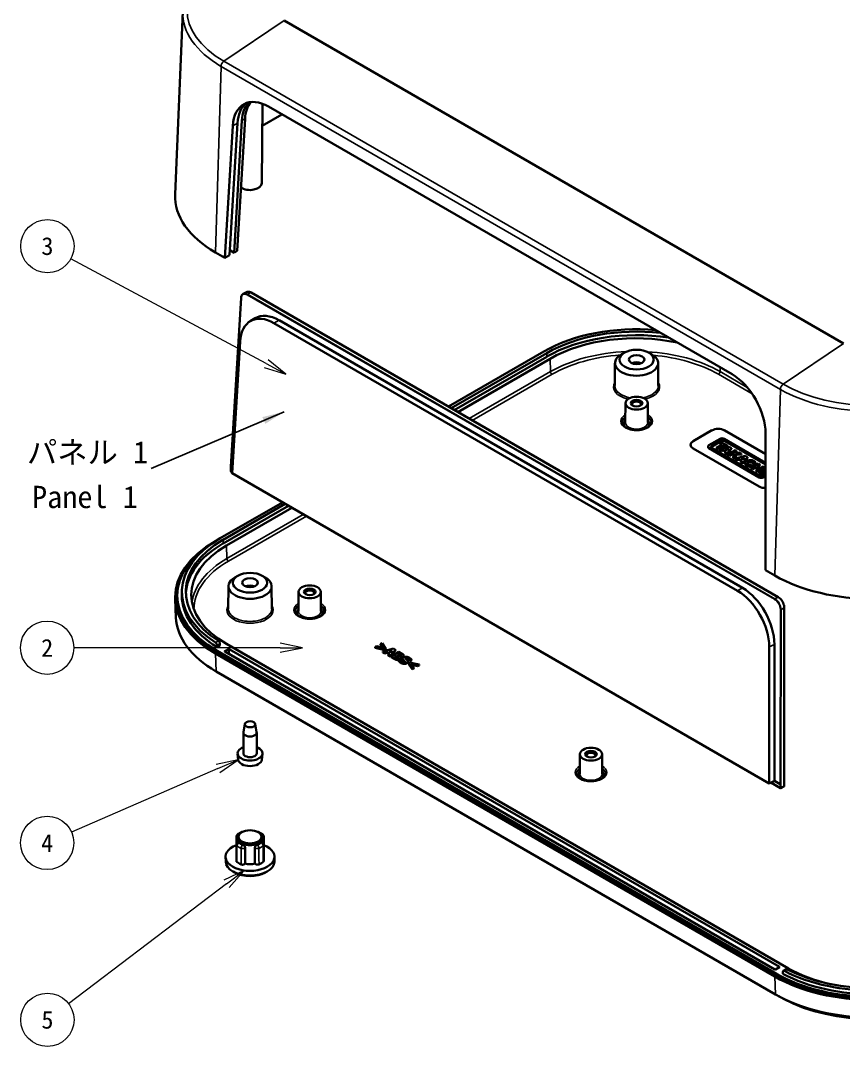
# Model space of a CAD drawing. Header units: millimetres. Extents: x 29 to 4761, y 16 to 859.
# Drawn here: x 440.7 to 625.9, y 145.5 to 376.3 of the extents above; entities that cross this region are included whole.
import ezdxf

# ---------------------------------------------------------------- set-up
doc = ezdxf.new("R2010")
doc.units = ezdxf.units.MM
doc.header["$LTSCALE"] = 2
for name, color, linetype, lineweight in [('Symbol (ISO)', 7, 'Continuous', 18), ('Symbol (TK)', 100, 'Continuous', 18), ('Visible (ISO)', 7, 'Continuous', 35), ('Visible Narrow (ISO)', 7, 'Continuous', 25)]:
    doc.layers.add(name, color=color, linetype=linetype, lineweight=lineweight)
doc.styles.add('QCADDimTextStyle', font='txt')
doc.styles.add('textstyle4', font='msgothic.ttc')
doc.dimstyles.new('QCADDimStyle', dxfattribs={"dimtxt": 1.8, "dimasz": 1.8, "dimexe": 0.18, "dimexo": 0.0625, "dimgap": 0.09, "dimtad": 0, "dimtih": 1, "dimtoh": 1, "dimdec": 4, "dimzin": 0, "dimdsep": 46, "dimtxsty": 'QCADDimTextStyle', "dimcen": 0.09, "dimadec": 0, "dimazin": 0, "dimtfac": 1, "dimtdec": 4, "dimtofl": 0, "dimtmove": 2, "dimatfit": 3, "dimfxl": 0, "dimtolj": 1, "dimtzin": 0, "dimarcsym": 0})

# ---------------------------------------------------------------- blocks, each defined once
blk = doc.blocks.new('バルーン2')
at = {"layer": 'Symbol (TK)', "color": 100, "true_color": 0x00ff40}
for p, q in [((248.02, 149.56), (226.03, 161.36)), ((247.78, 149.12), (250.22, 148.38)), ((248.02, 149.56), (250.22, 148.38)), ((250.22, 148.38), (248.25, 150))]:
    blk.add_line(p, q, dxfattribs=at)
at = {"layer": 'Symbol (TK)'}
blk.add_circle((223.4, 162.78), 3, dxfattribs=at)
at = {"layer": 'Symbol (TK)', "color": 7, "insert": (223.4, 162.77), "char_height": 2, "attachment_point": 5, "style": 'textstyle4'}
blk.add_mtext('3', dxfattribs=at)
blk = doc.blocks.new('バルーン3')
at = {"layer": 'Symbol (TK)', "color": 100, "true_color": 0x00ff40}
for p, q in [((252.09, 117.61), (249.59, 118.11)), ((249.59, 117.61), (226.37, 117.61)), ((249.59, 117.61), (252.09, 117.61)), ((249.59, 117.11), (252.09, 117.61))]:
    blk.add_line(p, q, dxfattribs=at)
at = {"layer": 'Symbol (TK)'}
blk.add_circle((223.37, 117.61), 3, dxfattribs=at)
at = {"layer": 'Symbol (TK)', "color": 7, "insert": (223.37, 117.59), "char_height": 2, "attachment_point": 5, "style": 'textstyle4'}
blk.add_mtext('2', dxfattribs=at)
blk = doc.blocks.new('バルーン4')
at = {"layer": 'Symbol (TK)', "color": 100, "true_color": 0x00ff40}
for p, q in [((242.58, 104.01), (226.11, 96.84)), ((244.87, 105.01), (242.38, 104.47)), ((242.58, 104.01), (244.87, 105.01)), ((242.78, 103.55), (244.87, 105.01))]:
    blk.add_line(p, q, dxfattribs=at)
at = {"layer": 'Symbol (TK)'}
blk.add_circle((223.37, 95.65), 3, dxfattribs=at)
at = {"layer": 'Symbol (TK)', "color": 7, "insert": (223.37, 95.63), "char_height": 2, "attachment_point": 5, "style": 'textstyle4'}
blk.add_mtext('4', dxfattribs=at)
blk = doc.blocks.new('バルーン5')
at = {"layer": 'Symbol (TK)', "color": 100, "true_color": 0x00ff40}
for p, q in [((245.53, 92.55), (243.24, 91.44)), ((243.54, 91.04), (245.53, 92.55)), ((243.84, 90.64), (245.53, 92.55)), ((243.54, 91.04), (225.78, 77.56))]:
    blk.add_line(p, q, dxfattribs=at)
at = {"layer": 'Symbol (TK)'}
blk.add_circle((223.4, 75.75), 3, dxfattribs=at)
at = {"layer": 'Symbol (TK)', "color": 7, "insert": (223.4, 75.74), "char_height": 2, "attachment_point": 5, "style": 'textstyle4'}
blk.add_mtext('5', dxfattribs=at)

msp = doc.modelspace()

# ---------------------------------------------------------------- linework, layer by layer
at = {"layer": 'Visible (ISO)'}
for p, q in [((477.3, 378.36), (475.54, 337.22)), ((625.93, 303.65), (500.06, 376.32)), ((495.04, 339.72), (495.16, 357.61)), ((496.55, 356.95), (600.87, 296.72)), ((487.8, 323.51), (489.57, 353.23)), ((490.56, 353.8), (488.79, 324.09)), ((491.27, 354.21), (489.49, 324.49)), ((499.56, 355.21), (495.13, 352.65)), ((486.74, 322.9), (488.51, 352.61)), ((486.74, 322.9), (484.61, 324.13)), ((487.8, 323.51), (486.74, 322.9)), ((488.79, 324.09), (487.86, 324.62)), ((489.49, 324.49), (488.79, 324.09)), ((490.86, 314.83), (491.57, 315.21)), ((492.61, 315.11), (611.26, 246.6)), ((488.08, 275.89), (490.36, 313.9)), ((492.44, 308.68), (493.54, 309.34)), ((497.78, 308.23), (602.08, 248.01)), ((603.21, 248.66), (498.91, 308.88)), ((488.37, 274.45), (490.15, 304.12)), ((558.51, 301.88), (537.02, 289.47)), ((559.14, 301.51), (537.65, 289.1)), ((559.14, 300.69), (538.36, 288.69)), ((539.14, 288.24), (559.92, 300.24)), ((576.66, 301.62), (575.95, 301.22)), ((582.07, 301.62), (582.78, 301.22)), ((574.51, 299.23), (574.48, 294.17)), ((584.22, 299.23), (584.25, 294.17)), ((576.87, 290.25), (576.84, 285.85)), ((581.87, 290.25), (581.89, 285.85)), ((592.09, 281.67), (596.34, 284.12)), ((592.09, 281.66), (596.34, 284.11)), ((599.17, 284.12), (608.38, 278.8)), ((599.17, 284.11), (608.38, 278.79)), ((598.15, 282.22), (595.64, 280.77)), ((596.25, 280.6), (598.44, 281.87)), ((598.44, 281.7), (596.25, 280.44)), ((608.38, 276.83), (599.05, 282.22)), ((599.21, 281.87), (608.38, 276.57)), ((608.38, 276.41), (599.21, 281.7)), ((608.38, 283.41), (608.36, 252.68)), ((606.94, 271.46), (592.09, 280.04)), ((595.45, 280.35), (595.45, 280.51)), ((595.64, 280.25), (606.97, 273.7)), ((606.97, 273.54), (595.64, 280.08)), ((606.82, 274.06), (596.25, 280.16)), ((598.65, 280.96), (597.37, 280.22)), ((597.37, 280.22), (597.74, 280)), ((597.37, 280.06), (597.37, 280.22)), ((597.74, 279.84), (597.37, 280.06)), ((597.74, 280), (599.03, 280.74)), ((599.03, 280.58), (597.74, 279.84)), ((597.74, 279.84), (597.74, 280)), ((600.22, 280.42), (598.03, 279.84)), ((598.03, 279.84), (598.41, 279.62)), ((598.03, 279.68), (598.03, 279.84)), ((598.41, 279.45), (598.03, 279.68)), ((598.42, 281.46), (598.11, 281.28)), ((598.11, 281.28), (598.65, 280.96)), ((598.11, 281.11), (598.11, 281.28)), ((598.51, 280.88), (598.11, 281.11)), ((598.41, 279.62), (598.89, 279.74)), ((598.41, 279.45), (598.41, 279.62)), ((598.89, 279.58), (598.41, 279.45)), ((599.89, 280.61), (598.42, 281.46)), ((598.89, 279.74), (599.51, 279.38)), ((598.89, 279.58), (598.89, 279.74)), ((599.41, 279.27), (598.89, 279.58)), ((599.03, 280.74), (599.58, 280.43)), ((599.03, 280.58), (599.03, 280.74)), ((599.58, 280.27), (599.03, 280.58)), ((599.51, 279.38), (599.28, 279.12)), ((599.34, 279.86), (600.11, 280.07)), ((599.73, 279.64), (599.34, 279.86)), ((599.92, 279.85), (599.53, 279.75)), ((599.58, 280.43), (599.89, 280.61)), ((599.89, 280.45), (599.58, 280.27)), ((599.58, 280.27), (599.58, 280.43)), ((599.66, 278.89), (600.74, 280.12)), ((600.74, 279.96), (599.66, 278.73)), ((600.11, 280.07), (599.73, 279.64)), ((599.89, 280.45), (599.89, 280.61)), ((601.52, 279.67), (599.92, 278.75)), ((600.74, 280.12), (600.22, 280.42)), ((600.74, 279.96), (600.74, 280.12)), ((601.18, 279.09), (601.86, 279.48)), ((601.86, 279.31), (601.48, 279.09)), ((601.86, 279.48), (601.52, 279.67)), ((601.86, 279.31), (601.86, 279.48)), ((599.28, 279.12), (599.66, 278.89)), ((599.28, 278.95), (599.28, 279.12)), ((599.66, 278.73), (599.28, 278.95)), ((599.66, 278.73), (599.66, 278.89)), ((599.92, 278.75), (600.26, 278.55)), ((599.92, 278.58), (599.92, 278.75)), ((600.26, 278.39), (599.92, 278.58)), ((600.26, 278.55), (600.69, 278.8)), ((600.69, 278.64), (600.26, 278.39)), ((600.26, 278.39), (600.26, 278.55)), ((600.69, 278.8), (601.39, 278.81)), ((600.69, 278.64), (600.69, 278.8)), ((601.32, 278.65), (600.69, 278.64)), ((601.39, 278.81), (601.07, 278.08)), ((601.07, 278.08), (601.47, 277.85)), ((601.07, 277.92), (601.07, 278.08)), ((601.47, 277.69), (601.07, 277.92)), ((602.48, 279.12), (601.18, 279.09)), ((601.47, 277.85), (601.89, 278.82)), ((601.89, 278.66), (601.47, 277.69)), ((601.47, 277.69), (601.47, 277.85)), ((603.8, 278.35), (601.61, 277.77)), ((601.61, 277.61), (601.61, 277.77)), ((601.61, 277.77), (602, 277.55)), ((602, 277.38), (601.61, 277.61)), ((601.89, 278.82), (602.95, 278.85)), ((601.89, 278.66), (601.89, 278.82)), ((602.95, 278.68), (601.89, 278.66)), ((602, 277.55), (602.47, 277.67)), ((602, 277.38), (602, 277.55)), ((602.47, 277.51), (602, 277.38)), ((602.47, 277.67), (603.09, 277.31)), ((602.47, 277.51), (602.47, 277.67)), ((603, 277.21), (602.47, 277.51)), ((602.95, 278.85), (602.48, 279.12)), ((603.09, 277.31), (602.86, 277.05)), ((602.86, 277.05), (603.25, 276.82)), ((602.86, 276.89), (602.86, 277.05)), ((602.92, 277.79), (603.69, 278)), ((603.32, 277.57), (602.92, 277.79)), ((602.95, 278.68), (602.95, 278.85)), ((603.5, 277.78), (603.12, 277.68)), ((603.25, 276.82), (604.32, 278.05)), ((604.32, 277.89), (603.25, 276.66)), ((603.69, 278), (603.32, 277.57)), ((604.32, 278.05), (603.8, 278.35)), ((604.32, 277.89), (604.32, 278.05)), ((488.06, 275.1), (488.08, 275.89)), ((488.11, 275.85), (488.11, 275.85)), ((488.11, 275.85), (488.44, 275.66)), ((603.25, 276.66), (602.86, 276.89)), ((603.25, 276.66), (603.25, 276.82)), ((603.82, 276.58), (603.82, 276.75)), ((606.79, 276.63), (605.19, 275.7)), ((605.19, 275.7), (605.52, 275.51)), ((605.19, 275.54), (605.19, 275.7)), ((605.52, 275.35), (605.19, 275.54)), ((605.41, 276.13), (605.22, 276.4)), ((605.41, 275.96), (605.41, 276.13)), ((605.52, 275.51), (606.17, 275.88)), ((606.17, 275.72), (605.52, 275.35)), ((605.52, 275.35), (605.52, 275.51)), ((605.64, 276.54), (605.64, 276.7)), ((605.64, 276.7), (606.13, 276.67)), ((606.13, 276.51), (605.64, 276.54)), ((606.13, 276.51), (606.13, 276.67)), ((606.14, 276.58), (606.14, 276.75)), ((606.17, 275.88), (606.91, 275.45)), ((606.17, 275.72), (606.17, 275.88)), ((606.77, 275.37), (606.17, 275.72)), ((606.91, 275.45), (606.27, 275.08)), ((606.27, 275.08), (606.6, 274.89)), ((606.27, 274.92), (606.27, 275.08)), ((606.6, 274.73), (606.27, 274.92)), ((606.48, 276.06), (607.12, 276.44)), ((607.23, 275.63), (606.48, 276.06)), ((606.6, 274.89), (608.2, 275.81)), ((608.2, 275.65), (606.6, 274.73)), ((606.6, 274.73), (606.6, 274.89)), ((607.12, 276.27), (606.62, 275.98)), ((607.12, 276.44), (606.79, 276.63)), ((608.37, 275.5), (606.96, 274.68)), ((607.12, 276.27), (607.12, 276.44)), ((607.87, 276.01), (607.23, 275.63)), ((607.29, 274.49), (608.37, 275.11)), ((608.37, 274.95), (607.29, 274.33)), ((608.2, 275.81), (607.87, 276.01)), ((608.2, 275.65), (608.2, 275.81)), ((609.2, 204.69), (488.37, 274.45)), ((606.96, 274.68), (607.29, 274.49)), ((606.96, 274.52), (606.96, 274.68)), ((607.29, 274.33), (606.96, 274.52)), ((607.29, 274.33), (607.29, 274.49)), ((608.37, 274.51), (607.58, 274.06)), ((607.88, 273.7), (608.37, 273.99)), ((608.37, 273.83), (607.88, 273.54)), ((499.69, 267.92), (485.67, 259.83)), ((500.32, 267.55), (486.31, 259.46)), ((501.03, 267.14), (486.31, 258.64)), ((487.09, 258.19), (501.81, 266.69)), ((484.61, 259.22), (484.97, 259.42)), ((485.67, 259.83), (484.97, 259.42)), ((610.48, 251.46), (608.36, 252.68)), ((489.68, 251.41), (488.98, 251)), ((495.1, 251.41), (495.81, 251)), ((477.03, 247.78), (477.03, 246.97)), ((487.54, 249.02), (487.5, 243.96)), ((497.25, 249.02), (497.28, 243.96)), ((503.33, 247.79), (503.3, 243.4)), ((508.33, 247.79), (508.36, 243.4)), ((475.72, 242.04), (475.54, 246.12)), ((476.03, 246.56), (476.03, 246.97)), ((612.61, 244.22), (612.59, 204.06)), ((484.98, 235.75), (484.98, 235.34)), ((485.62, 235.71), (484.98, 235.34)), ((485.62, 235.71), (485.62, 236.12)), ((613.52, 163.07), (487.09, 236.07)), ((520.89, 235.53), (520.56, 235.34)), ((522.39, 235.17), (520.89, 235.53)), ((522.09, 236.22), (521.76, 236.04)), ((521.76, 236.04), (522.39, 235.17)), ((521.76, 235.87), (521.76, 236.04)), ((522.24, 235.2), (521.76, 235.87)), ((522.98, 234.98), (522.09, 236.22)), ((610.37, 205.26), (610.38, 235.96)), ((610.48, 161.24), (484.61, 233.9)), ((484.97, 234.52), (610.83, 161.85)), ((610.83, 161.44), (484.97, 234.11)), ((486.7, 234.41), (487.55, 234.9)), ((610.51, 162.85), (486.7, 234.33)), ((487.69, 234.9), (611.5, 163.42)), ((520.56, 235.18), (520.56, 235.34)), ((520.56, 235.34), (522.72, 234.83)), ((522.72, 234.67), (520.56, 235.18)), ((524.64, 235.01), (522.27, 234.33)), ((522.27, 234.33), (522.72, 234.08)), ((522.27, 234.17), (522.27, 234.33)), ((522.72, 233.91), (522.27, 234.17)), ((522.72, 234.83), (522.98, 234.98)), ((522.72, 234.67), (522.72, 234.83)), ((522.98, 234.82), (522.72, 234.67)), ((522.72, 234.08), (523.19, 234.22)), ((522.72, 233.91), (522.72, 234.08)), ((523.19, 234.06), (522.72, 233.91)), ((522.98, 234.82), (522.98, 234.98)), ((523.19, 234.22), (523.75, 233.9)), ((523.19, 234.06), (523.19, 234.22)), ((523.65, 233.79), (523.19, 234.06)), ((523.75, 233.9), (523.5, 233.63)), ((523.5, 233.63), (523.95, 233.36)), ((523.5, 233.46), (523.5, 233.63)), ((523.95, 233.2), (523.5, 233.46)), ((523.61, 234.35), (524.37, 234.58)), ((523.97, 234.14), (523.61, 234.35)), ((524.17, 234.36), (523.79, 234.24)), ((523.95, 233.36), (525.12, 234.73)), ((525.12, 234.57), (523.95, 233.2)), ((523.95, 233.2), (523.95, 233.36)), ((524.37, 234.58), (523.97, 234.14)), ((525.9, 234.28), (524.13, 233.26)), ((524.13, 233.26), (524.84, 232.85)), ((524.13, 233.1), (524.13, 233.26)), ((525.12, 234.73), (524.64, 235.01)), ((524.89, 233.19), (525.34, 233.45)), ((524.92, 233.18), (524.89, 233.19)), ((525.34, 233.29), (525.03, 233.11)), ((525.12, 234.57), (525.12, 234.73)), ((525.34, 233.29), (525.34, 233.45)), ((525.34, 233.45), (525.42, 233.4)), ((525.42, 233.24), (525.34, 233.29)), ((525.64, 233.63), (526.02, 233.84)), ((525.7, 233.59), (525.64, 233.63)), ((525.7, 233.08), (525.7, 233.22)), ((526.02, 233.68), (525.78, 233.54)), ((526.52, 233.92), (525.9, 234.28)), ((526.02, 233.68), (526.02, 233.84)), ((526.02, 233.84), (526.05, 233.82)), ((526.05, 233.66), (526.02, 233.68)), ((526.15, 233.22), (526.16, 233.22)), ((526.16, 233.21), (526.16, 233.22)), ((526.31, 233.57), (526.31, 233.65)), ((526.95, 233.35), (526.95, 233.51)), ((609.21, 235.38), (609.2, 204.69)), ((524.84, 232.69), (524.13, 233.1)), ((526.23, 232.66), (525.81, 232.42)), ((525.81, 232.25), (525.81, 232.42)), ((526.27, 232.64), (526.23, 232.66)), ((526.27, 232.83), (526.27, 233)), ((526.73, 232.63), (526.73, 232.79)), ((527.87, 231.96), (527.87, 232.12)), ((528.28, 231.92), (528.02, 231.77)), ((528.02, 231.6), (528.02, 231.77)), ((528.02, 231.77), (528.91, 230.52)), ((528.91, 230.36), (528.02, 231.6)), ((528.28, 232.34), (528.32, 232.32)), ((528.28, 232.18), (528.28, 232.34)), ((528.32, 232.16), (528.28, 232.18)), ((530.44, 231.4), (528.28, 231.92)), ((528.32, 232.32), (528.72, 232.55)), ((528.72, 232.39), (528.32, 232.16)), ((528.32, 232.16), (528.32, 232.32)), ((528.61, 231.58), (530.11, 231.21)), ((529.24, 230.71), (528.61, 231.58)), ((528.72, 232.39), (528.72, 232.55)), ((530.11, 231.05), (528.75, 231.38)), ((530.11, 231.21), (530.44, 231.4)), ((530.44, 231.24), (530.11, 231.05)), ((530.11, 231.05), (530.11, 231.21)), ((530.44, 231.24), (530.44, 231.4)), ((610.6, 157.22), (484.74, 229.89)), ((528.91, 230.52), (529.24, 230.71)), ((529.24, 230.55), (528.91, 230.36)), ((528.91, 230.36), (528.91, 230.52)), ((529.24, 230.55), (529.24, 230.71)), ((491.24, 218.05), (490.9, 216.19)), ((493.55, 218.05), (493.88, 216.19)), ((490.89, 211.45), (490.89, 216.1)), ((493.89, 211.45), (493.89, 216.1)), ((489.74, 210.02), (489.6, 211.35)), ((495.04, 210.02), (495.19, 211.35)), ((566.61, 211.25), (566.59, 206.86)), ((571.61, 211.25), (571.64, 206.86)), ((610.37, 205.26), (609.2, 204.69)), ((609.57, 204.87), (611.76, 203.61)), ((610.37, 205.26), (611.71, 204.49)), ((611.71, 204.49), (611.71, 204.49)), ((611.86, 203.61), (612.54, 203.97)), ((489.33, 192.74), (489.31, 189.15)), ((489.52, 192.43), (489.51, 191.24)), ((490.58, 193.73), (490.37, 193.6)), ((494.2, 193.73), (494.41, 193.6)), ((495.26, 192.43), (495.27, 191.24)), ((495.46, 192.74), (495.48, 189.15)), ((489.33, 190.81), (489.31, 187.21)), ((489.84, 191.4), (489.79, 191.39)), ((491.29, 190.24), (491.28, 186.63)), ((493.5, 186.63), (493.49, 190.24)), ((494.95, 191.4), (495, 191.39)), ((495.46, 190.81), (495.48, 187.21)), ((486.92, 187.08), (486.89, 188.14)), ((497.87, 187.08), (497.89, 188.14)), ((488.94, 184.65), (488.59, 184.84)), ((491.28, 186.63), (491.27, 186.61)), ((493.52, 186.61), (493.5, 186.63)), ((495.84, 184.65), (496.2, 184.84)), ((611.5, 163.34), (610.66, 162.85)), ((612.26, 161.86), (612.26, 162.26)), ((613, 162.86), (612.37, 162.49)), ((612.46, 156.21), (611.41, 156.78))]:
    msp.add_line(p, q, dxfattribs=at)
for centre, radius, start, end in [((611.81, 203.69), 0.1, 240, 298.237), ((612.49, 204.06), 0.1, 298.237, 359.9764), ((489.93, 192.74), 0.6, 130.4264, 179.6529), ((490.72, 193.2), 0.6, 90.7895, 111.3704), ((494.06, 193.2), 0.6, 68.6296, 89.2105), ((494.86, 192.74), 0.6, 0.3471, 49.5736), ((489.93, 190.81), 0.6, 103.4495, 179.6539), ((494.86, 190.81), 0.6, 0.3461, 76.5505)]:
    msp.add_arc(centre, radius, start, end, dxfattribs=at)
for centre, major_axis, ratio, start_param, end_param in [((496.27, 347.82), (-5.2, 9.7), 0.597134, 5.516502, 7.053269), ((498.33, 349), (-5.2, 9.7), 0.597134, 0.199944, 0.770084), ((499.03, 349.41), (5.2, -9.7), 0.597134, 3.404984, 3.911677), ((497.33, 348.43), (5.2, -9.7), 0.597134, 3.25367, 3.911677), ((492.39, 339.72), (2.65, 0), 0.57735, 3.829075, 6.279483), ((506.53, 336.78), (-31, 0), 0.57735, 6.25849, 7.068583), ((497.52, 299.56), (-4.94, 9.2), 0.597148, 5.51586, 7.052262), ((498.65, 300.17), (-4.97, 9.25), 0.597148, 5.51586, 6.309185), ((579.37, 289.83), (-29.5, 0), 0.57735, 4.568156, 5.497787), ((579.37, 289.83), (-28.6, 0), 0.57735, 4.524716, 5.497787), ((579.37, 289.02), (-28.6, 0), 0.57735, 4.459407, 5.497787), ((579.08, 289.18), (27.1, 0), 0.57735, 1.214662, 2.356194), ((579.37, 299.22), (-4.86, 0), 0.57735, 5.492524, 10.21544), ((579.37, 298.41), (1.75, 0), 0.57735, 0.940957, 2.200636), ((600.6, 287.58), (-5.2, 9.7), 0.597134, 3.979735, 5.516502), ((579.37, 290), (-1, 0), 0.57735, 2.49679, 6.927988), ((579.37, 285.55), (-2.88, 0), 0.57735, 5.78142, 6.655062), ((579.37, 285.55), (2.88, 0), 0.57735, 5.911308, 6.784951), ((597.75, 283.3), (2, 0), 0.57735, 0.785398, 2.356194), ((597.75, 283.29), (2, 0), 0.57735, 0.785398, 2.356194), ((593.51, 280.85), (-2, 0), 0.57735, 5.497787, 7.068583), ((593.51, 280.84), (-2, 0), 0.57735, 5.497787, 6.27965), ((598.6, 281.96), (-0.638, 0), 0.57735, 3.926991, 5.497787), ((598.83, 281.64), (0.542, 0), 0.57735, 0.785398, 2.356194), ((598.83, 281.48), (-0.542, 0), 0.57735, 3.926991, 5.497787), ((596.09, 280.51), (-0.638, 0), 0.57735, 5.497787, 7.068583), ((596.09, 280.35), (-0.638, 0), 0.57735, 0, 0.785398), ((596.63, 280.38), (-0.542, 0), 0.57735, 5.497787, 7.068583), ((596.63, 280.21), (-0.542, 0), 0.57735, 5.497787, 6.019035), ((604.98, 276.75), (1.16, 0), 0.57735, 6.170621, 11.372252), ((604.98, 276.75), (0.679, 0.082), 0.56598, 5.963467, 11.282531), ((604.98, 276.58), (-0.679, -0.082), 0.56598, 3.284874, 6.003553), ((488.18, 275.89), (0.0999, -0.0045), 0.586706, 3.132885, 3.952286), ((604.98, 276.58), (-1.16, 0), 0.57735, 0, 1.947474), ((604.98, 276.58), (1.16, 0), 0.57735, 6.170621, 6.283185), ((607.2, 274.28), (-0.542, 0), 0.57735, 0.785398, 2.356194), ((607.42, 273.97), (0.638, 0), 0.57735, 3.926991, 5.497787), ((607.42, 273.8), (-0.638, 0), 0.57735, 0.785398, 2.356194), ((608.36, 272.28), (-2, 0), 0.57735, 0.785398, 1.577575), ((506.53, 246.56), (-31, 0), 0.57735, 5.497787, 7.068583), ((506.53, 247.78), (-29.5, 0), 0.57735, 5.497787, 7.017714), ((506.53, 247.78), (-28.6, 0), 0.57735, 5.497787, 7.016112), ((506.53, 246.97), (-30.5, 0), 0.57735, 5.497787, 7.068583), ((506.53, 246.97), (-28.6, 0), 0.57735, 5.497787, 6.258459), ((506.25, 247.13), (-27.1, 0), 0.57735, 5.497787, 7.068583), ((492.39, 249.01), (-4.86, 0), 0.57735, 5.492524, 10.21544), ((632.4, 264.11), (-31, 0), 0.57735, 0.785398, 2.356194), ((492.39, 248.19), (1.75, 0), 0.57735, 0.940957, 2.200636), ((505.83, 247.54), (-1, 0), 0.57735, 2.49679, 6.927988), ((601.82, 239.34), (4.94, -9.2), 0.597148, 0.837866, 2.374268), ((602.95, 239.95), (-4.97, 9.25), 0.597148, 3.979459, 5.51586), ((506.53, 246.56), (-30.5, 0), 0.57735, 0, 0.785398), ((506.53, 246.97), (-29.5, 0), 0.57735, 0, 0.751493), ((505.83, 243.09), (-2.88, 0), 0.57735, 5.78142, 6.655062), ((505.83, 243.09), (2.88, 0), 0.57735, 5.911308, 6.784951), ((506.53, 242.48), (-30.83, 0), 0.57735, 0.024695, 0.785398), ((486.77, 234.37), (-0.1, 0), 0.57735, 5.497787, 7.068583), ((487.62, 234.86), (-0.1, 0), 0.57735, 3.926991, 5.497787), ((492.39, 216.1), (-1.5, 0), 0.57735, 6.178465, 9.529498), ((492.39, 211.45), (-2.8, 0), 0.57735, 5.277742, 10.430221), ((492.39, 211.45), (-1.5, 0), 0.57735, 0, 3.141593), ((569.11, 211), (-1, 0), 0.57735, 2.49679, 6.927988), ((492.39, 210.11), (-2.66, 0), 0.57735, 0.061903, 3.079689), ((569.11, 206.55), (-2.88, 0), 0.57735, 5.78142, 6.655062), ((569.11, 206.55), (2.88, 0), 0.57735, 5.911308, 6.784951), ((611.79, 204.53), (-0.1, -0.0014), 0.546999, 0.77811, 2.348906), ((492.39, 192.43), (-2.87, 0), 0.57735, 5.492524, 10.21544), ((492.39, 188.18), (5.5, 0), 0.57735, 2.164296, 7.260482), ((492.39, 192.26), (2.87, 0), 0.57735, 3.74462, 4.109361), ((492.39, 192.26), (2.87, 0), 0.57735, 5.315417, 5.680158), ((492.39, 187.12), (5.48, 0), 0.57735, 3.153936, 6.270842), ((492.39, 188.18), (-3.6, 0), 0.57735, 0.594056, 0.97674), ((492.39, 188.18), (-3.6, 0), 0.57735, 2.164853, 2.547536), ((492.39, 188.18), (-2.9, 0), 0.57735, 1.178097, 1.963495), ((492.39, 186.71), (4.97, 0), 0.57735, 3.944757, 5.480021), ((610.59, 162.89), (0.1, 0), 0.57735, 3.926991, 5.497787), ((632.4, 174.3), (30.5, 0), 0.57735, 3.926991, 5.497787), ((611.43, 163.38), (0.1, 0), 0.57735, 5.497787, 7.068583), ((632.4, 174.3), (-29.5, 0), 0.57735, 0.819303, 2.356194), ((632.4, 175.12), (29.5, 0), 0.57735, 3.97786, 5.497787), ((632.4, 175.12), (-28.6, 0), 0.57735, 0.83787, 2.356194), ((632.68, 174.14), (-27.1, 0), 0.57735, 0.785398, 1.208793), ((632.4, 173.89), (-31, 0), 0.57735, 0.785398, 2.356194), ((632.4, 173.89), (-30.5, 0), 0.57735, 0.785398, 2.356194), ((632.4, 169.81), (-30.83, 0), 0.57735, 0.785398, 2.356194), ((632.4, 168.58), (29.27, 0), 0.57735, 3.963184, 5.461594)]:
    msp.add_ellipse(centre, major_axis=major_axis, ratio=ratio, start_param=start_param, end_param=end_param, dxfattribs=at)
for centre, major_axis in [((579.37, 300.04), (-3.85, 0)), ((579.37, 300.04), (-1.75, 0)), ((579.37, 290.24), (-2.5, 0)), ((579.37, 290.24), (-1.3, 0)), ((492.39, 249.83), (-3.85, 0)), ((492.39, 249.83), (-1.75, 0)), ((505.83, 247.78), (-2.5, 0)), ((505.83, 247.78), (-1.3, 0)), ((492.39, 217.98), (1.16, 0)), ((569.11, 211.25), (-2.5, 0)), ((569.11, 211.25), (-1.3, 0)), ((492.39, 192.67), (-2.57, 0))]:
    msp.add_ellipse(centre, major_axis=major_axis, ratio=0.57735, dxfattribs=at)
for points, degree, knots in [([(490.36, 313.9), (490.37, 313.98), (490.38, 314.06), (490.41, 314.22), (490.43, 314.29), (490.49, 314.43), (490.52, 314.49), (490.6, 314.61), (490.65, 314.66), (490.75, 314.76), (490.8, 314.79), (490.86, 314.83)], 3, [0.034395, 0.034395, 0.034395, 0.034395, 0.1882103, 0.1882103, 0.3420256, 0.3420256, 0.4958409, 0.4958409, 0.6496562, 0.6496562, 0.8034714, 0.8034714, 0.8034714, 0.8034714]), ([(491.57, 315.21), (491.62, 315.24), (491.69, 315.26), (491.82, 315.29), (491.89, 315.3), (492.03, 315.3), (492.1, 315.29), (492.24, 315.27), (492.32, 315.24), (492.46, 315.19), (492.54, 315.15), (492.61, 315.11)], 3, [0.8034714, 0.8034714, 0.8034714, 0.8034714, 0.9569364, 0.9569364, 1.1104014, 1.1104014, 1.2638664, 1.2638664, 1.4173314, 1.4173314, 1.5707963, 1.5707963, 1.5707963, 1.5707963]), ([(582.62, 285.91), (582.62, 285.71), (582.55, 285.51), (582.28, 285.13), (582.1, 284.97), (581.67, 284.68), (581.41, 284.55), (580.83, 284.35), (580.51, 284.27), (579.84, 284.17), (579.49, 284.16), (578.8, 284.18), (578.46, 284.23), (577.82, 284.37), (577.52, 284.47), (577, 284.72), (576.78, 284.86), (576.43, 285.16), (576.3, 285.33), (576.15, 285.63), (576.12, 285.77), (576.12, 285.91)], 3, [2.356194, 2.356194, 2.356194, 2.356194, 2.751977, 2.751977, 3.072426, 3.072426, 3.37692, 3.37692, 3.683148, 3.683148, 3.991828, 3.991828, 4.301117, 4.301117, 4.608935, 4.608935, 4.913942, 4.913942, 5.220712, 5.220712, 5.497787, 5.497787, 5.497787, 5.497787]), ([(488.37, 274.52), (488.34, 274.54), (488.31, 274.56), (488.25, 274.62), (488.22, 274.66), (488.16, 274.74), (488.14, 274.78), (488.1, 274.87), (488.08, 274.92), (488.06, 275.01), (488.06, 275.05), (488.06, 275.1)], 3, [0.060889, 0.060889, 0.060889, 0.060889, 0.321038, 0.321038, 0.642077, 0.642077, 0.963115, 0.963115, 1.284153, 1.284153, 1.605191, 1.605191, 1.605191, 1.605191]), ([(611.26, 246.6), (611.41, 246.52), (611.55, 246.41), (611.82, 246.15), (611.95, 246), (612.17, 245.67), (612.27, 245.5), (612.44, 245.13), (612.5, 244.95), (612.59, 244.57), (612.61, 244.39), (612.61, 244.22)], 3, [1.570796, 1.570796, 1.570796, 1.570796, 1.878077, 1.878077, 2.185357, 2.185357, 2.492637, 2.492637, 2.799917, 2.799917, 3.107198, 3.107198, 3.107198, 3.107198]), ([(509.08, 243.46), (509.08, 243.26), (509.01, 243.05), (508.74, 242.68), (508.56, 242.51), (508.13, 242.22), (507.87, 242.09), (507.29, 241.89), (506.98, 241.81), (506.31, 241.72), (505.96, 241.7), (505.26, 241.72), (504.92, 241.77), (504.28, 241.91), (503.98, 242.02), (503.46, 242.26), (503.24, 242.4), (502.89, 242.71), (502.76, 242.87), (502.61, 243.17), (502.58, 243.32), (502.58, 243.46)], 3, [2.356194, 2.356194, 2.356194, 2.356194, 2.751977, 2.751977, 3.072426, 3.072426, 3.37692, 3.37692, 3.683148, 3.683148, 3.991828, 3.991828, 4.301117, 4.301117, 4.608935, 4.608935, 4.913942, 4.913942, 5.220712, 5.220712, 5.497787, 5.497787, 5.497787, 5.497787]), ([(484.64, 236.37), (484.68, 236.34), (484.73, 236.3), (484.81, 236.21), (484.85, 236.15), (484.91, 236.04), (484.94, 235.98), (484.97, 235.86), (484.98, 235.8), (484.98, 235.75)], 3, [0.07540162, 0.07540162, 0.07540162, 0.07540162, 0.0942557, 0.0942557, 0.11310978, 0.11310978, 0.13194259, 0.13194259, 0.15077541, 0.15077541, 0.15077541, 0.15077541]), ([(485.62, 236.12), (485.62, 236.17), (485.61, 236.23), (485.57, 236.35), (485.55, 236.41), (485.49, 236.52), (485.45, 236.58), (485.37, 236.67), (485.32, 236.71), (485.28, 236.74)], 3, [0.15078187, 0.15078187, 0.15078187, 0.15078187, 0.16961459, 0.16961459, 0.18844731, 0.18844731, 0.20730265, 0.20730265, 0.22615799, 0.22615799, 0.22615799, 0.22615799]), ([(525.69, 233.07), (525.66, 233.1), (525.54, 233.17), (525.42, 233.24)], 2, [0.182401, 0.182401, 0.182401, 1, 2, 2, 2]), ([(526.27, 233.53), (526.25, 233.54), (526.16, 233.59), (526.05, 233.66)], 2, [0.56044, 0.56044, 0.56044, 1, 2, 2, 2]), ([(526.78, 233.13), (526.65, 233.06), (526.38, 233.03), (526.27, 233.04)], 2, [0, 0, 0, 1, 1.66299, 1.66299, 1.66299]), ([(526.95, 233.35), (526.95, 233.31), (526.89, 233.2), (526.78, 233.13)], 2, [0.537815, 0.537815, 0.537815, 1, 2, 2, 2]), ([(526.27, 232.83), (526.27, 232.83), (526.26, 232.7), (526.08, 232.6)], 2, [0.938144, 0.938144, 0.938144, 1, 2, 2, 2]), ([(527.87, 231.96), (527.87, 231.94), (527.85, 231.8), (527.66, 231.7)], 2, [0.839378, 0.839378, 0.839378, 1, 2, 2, 2]), ([(572.36, 206.92), (572.36, 206.72), (572.3, 206.51), (572.02, 206.14), (571.85, 205.97), (571.41, 205.68), (571.16, 205.56), (570.58, 205.35), (570.26, 205.27), (569.59, 205.18), (569.24, 205.16), (568.55, 205.19), (568.2, 205.23), (567.56, 205.38), (567.26, 205.48), (566.74, 205.72), (566.52, 205.86), (566.17, 206.17), (566.05, 206.33), (565.9, 206.64), (565.86, 206.78), (565.86, 206.92)], 3, [2.356194, 2.356194, 2.356194, 2.356194, 2.751977, 2.751977, 3.072426, 3.072426, 3.37692, 3.37692, 3.683148, 3.683148, 3.991828, 3.991828, 4.301117, 4.301117, 4.608935, 4.608935, 4.913942, 4.913942, 5.220712, 5.220712, 5.497787, 5.497787, 5.497787, 5.497787]), ([(489.54, 193.19), (489.59, 193.24), (489.65, 193.28), (489.77, 193.37), (489.83, 193.41), (489.95, 193.49), (490.02, 193.53), (490.15, 193.6), (490.22, 193.63), (490.36, 193.7), (490.43, 193.73), (490.5, 193.75)], 3, [2.951832, 2.951832, 2.951832, 2.951832, 3.0277363, 3.0277363, 3.1036405, 3.1036405, 3.1795448, 3.1795448, 3.255449, 3.255449, 3.3313533, 3.3313533, 3.3313533, 3.3313533]), ([(494.28, 193.75), (494.35, 193.73), (494.42, 193.7), (494.56, 193.63), (494.63, 193.6), (494.77, 193.53), (494.83, 193.49), (494.96, 193.41), (495.02, 193.37), (495.13, 193.28), (495.19, 193.24), (495.25, 193.19)], 3, [4.5226284, 4.5226284, 4.5226284, 4.5226284, 4.5985326, 4.5985326, 4.6744369, 4.6744369, 4.7503411, 4.7503411, 4.8262454, 4.8262454, 4.9021496, 4.9021496, 4.9021496, 4.9021496]), ([(489.84, 191.4), (489.85, 191.41), (489.88, 191.41), (489.94, 191.39), (489.98, 191.36), (490.02, 191.32), (490.03, 191.32), (490.03, 191.32)], 3, [0.23674714, 0.23674714, 0.23674714, 0.23674714, 0.25172272, 0.25172272, 0.27452397, 0.27452397, 0.27459095, 0.27459095, 0.27459095, 0.27459095]), ([(490.76, 190.9), (490.76, 190.9), (490.76, 190.9), (490.83, 190.87), (490.89, 190.83), (491.02, 190.74), (491.08, 190.68), (491.18, 190.57), (491.22, 190.5), (491.28, 190.37), (491.29, 190.3), (491.29, 190.24)], 3, [-0.09084831, -0.09084831, -0.09084831, -0.09084831, -0.09078133, -0.09078133, -0.06798008, -0.06798008, -0.04517884, -0.04517884, -0.02258942, -0.02258942, 0, 0, 0, 0]), ([(493.49, 190.24), (493.49, 190.3), (493.51, 190.37), (493.56, 190.5), (493.6, 190.57), (493.7, 190.68), (493.76, 190.74), (493.89, 190.83), (493.96, 190.87), (494.02, 190.9), (494.02, 190.9), (494.02, 190.9)], 3, [0.18374264, 0.18374264, 0.18374264, 0.18374264, 0.20633206, 0.20633206, 0.22892147, 0.22892147, 0.25172272, 0.25172272, 0.27452397, 0.27452397, 0.27459095, 0.27459095, 0.27459095, 0.27459095]), ([(494.76, 191.32), (494.76, 191.32), (494.76, 191.32), (494.8, 191.36), (494.85, 191.39), (494.91, 191.41), (494.93, 191.41), (494.95, 191.4)], 3, [-0.09084831, -0.09084831, -0.09084831, -0.09084831, -0.09078133, -0.09078133, -0.06798008, -0.06798008, -0.0530045, -0.0530045, -0.0530045, -0.0530045]), ([(489.32, 189.08), (489.31, 189.1), (489.31, 189.12), (489.31, 189.15), (489.31, 189.15), (489.31, 189.15)], 3, [0.05921011, 0.05921011, 0.05921011, 0.05921011, 0.07031725, 0.07031725, 0.07111748, 0.07111748, 0.07111748, 0.07111748]), ([(489.41, 187.02), (489.37, 187.05), (489.33, 187.1), (489.31, 187.16), (489.31, 187.19), (489.31, 187.21)], 3, [0, 0, 0, 0, 0.02343837, 0.02343837, 0.03596624, 0.03596624, 0.03596624, 0.03596624]), ([(495.48, 187.21), (495.48, 187.18), (495.47, 187.14), (495.44, 187.08), (495.41, 187.05), (495.38, 187.02)], 3, [0.0706984, 0.0706984, 0.0706984, 0.0706984, 0.08846821, 0.08846821, 0.10661916, 0.10661916, 0.10661916, 0.10661916]), ([(495.48, 189.15), (495.48, 189.13), (495.47, 189.11), (495.47, 189.08), (495.47, 189.08), (495.47, 189.08)], 3, [0.03554534, 0.03554534, 0.03554534, 0.03554534, 0.04687677, 0.04687677, 0.04745369, 0.04745369, 0.04745369, 0.04745369]), ([(491.27, 186.61), (491.24, 186.57), (491.19, 186.53), (491.08, 186.47), (491.02, 186.44), (490.87, 186.41), (490.8, 186.4), (490.66, 186.4), (490.6, 186.4), (490.48, 186.42), (490.43, 186.44), (490.38, 186.46)], 3, [0, 0, 0, 0, 0.0234393, 0.0234393, 0.0468785, 0.0468785, 0.0703172, 0.0703172, 0.0884682, 0.0884682, 0.1066192, 0.1066192, 0.1066192, 0.1066192]), ([(494.41, 186.46), (494.34, 186.43), (494.27, 186.41), (494.12, 186.4), (494.04, 186.4), (493.88, 186.41), (493.81, 186.43), (493.69, 186.47), (493.65, 186.5), (493.57, 186.55), (493.54, 186.58), (493.52, 186.61)], 3, [0, 0, 0, 0, 0.0234384, 0.0234384, 0.0468768, 0.0468768, 0.0703155, 0.0703155, 0.0884673, 0.0884673, 0.1066191, 0.1066191, 0.1066191, 0.1066191]), ([(612.26, 162.26), (612.26, 162.31), (612.27, 162.36), (612.31, 162.44), (612.33, 162.48), (612.4, 162.51), (612.44, 162.52), (612.53, 162.52), (612.58, 162.5), (612.63, 162.48)], 3, [0.15077541, 0.15077541, 0.15077541, 0.15077541, 0.16960823, 0.16960823, 0.18844104, 0.18844104, 0.20729512, 0.20729512, 0.2261492, 0.2261492, 0.2261492, 0.2261492]), ([(613.26, 162.84), (613.22, 162.87), (613.17, 162.88), (613.08, 162.89), (613.04, 162.88), (613, 162.86)], 3, [0.07540575, 0.07540575, 0.07540575, 0.07540575, 0.09426109, 0.09426109, 0.11310741, 0.11310741, 0.11310741, 0.11310741])]:
    msp.add_open_spline(points, degree=degree, knots=knots, dxfattribs=at)
for points in [[(525.32, 232.98), (525.23, 233.01), (525.09, 233.08), (524.92, 233.18)], [(525.42, 233.4), (525.54, 233.34), (525.68, 233.25), (525.7, 233.22)], [(525.7, 233.22), (525.74, 233.17), (525.72, 233.08), (525.63, 233.03)], [(525.98, 233.46), (525.91, 233.48), (525.81, 233.53), (525.7, 233.59)], [(526.24, 233.51), (526.18, 233.47), (526.06, 233.45), (525.98, 233.46)], [(526.05, 233.82), (526.16, 233.76), (526.28, 233.68), (526.31, 233.65)], [(526.08, 232.76), (526.26, 232.86), (526.28, 233.1), (526.15, 233.22)], [(526.16, 233.22), (526.32, 233.18), (526.65, 233.22), (526.78, 233.3)], [(526.31, 233.65), (526.33, 233.61), (526.29, 233.53), (526.24, 233.51)], [(526.93, 233.6), (526.89, 233.68), (526.71, 233.81), (526.52, 233.92)], [(526.78, 233.3), (526.89, 233.36), (526.97, 233.52), (526.93, 233.6)], [(528.24, 232.96), (527.93, 233.15), (527.2, 233.21), (526.95, 233.07)], [(524.84, 232.85), (525.02, 232.75), (525.32, 232.65), (525.5, 232.64)], [(525.5, 232.47), (525.32, 232.49), (525.02, 232.58), (524.84, 232.69)], [(525.63, 233.03), (525.57, 232.99), (525.41, 232.97), (525.32, 232.98)], [(525.5, 232.64), (525.65, 232.63), (525.95, 232.68), (526.08, 232.76)], [(526.08, 232.6), (525.95, 232.52), (525.65, 232.46), (525.5, 232.47)], [(525.81, 232.42), (525.88, 232.31), (526.11, 232.08), (526.31, 231.97)], [(526.31, 231.8), (526.11, 231.92), (525.88, 232.14), (525.81, 232.25)], [(526.63, 232.15), (526.48, 232.24), (526.29, 232.49), (526.27, 232.64)], [(526.31, 231.97), (526.66, 231.76), (527.4, 231.71), (527.66, 231.86)], [(527.66, 231.7), (527.4, 231.55), (526.66, 231.6), (526.31, 231.8)], [(526.87, 232.06), (526.82, 232.07), (526.67, 232.13), (526.63, 232.15)], [(526.95, 233.07), (526.77, 232.96), (526.7, 232.72), (526.84, 232.56)], [(526.84, 232.39), (526.73, 232.52), (526.73, 232.63)], [(526.84, 232.56), (526.9, 232.49), (527.06, 232.35), (527.12, 232.28)], [(527.12, 232.12), (527.06, 232.18), (526.9, 232.32), (526.84, 232.39)], [(527.13, 232.08), (527.07, 232.05), (526.94, 232.04), (526.87, 232.06)], [(527.12, 232.28), (527.18, 232.23), (527.2, 232.12), (527.13, 232.08)], [(527.15, 232.09), (527.14, 232.1), (527.12, 232.12)], [(527.52, 232.6), (527.41, 232.7), (527.39, 232.8), (527.46, 232.84)], [(527.46, 232.67), (527.46, 232.67), (527.45, 232.67)], [(527.46, 232.84), (527.51, 232.86), (527.64, 232.87), (527.7, 232.86)], [(527.7, 232.69), (527.64, 232.71), (527.51, 232.7), (527.46, 232.67)], [(527.77, 232.34), (527.71, 232.42), (527.59, 232.54), (527.52, 232.6)], [(527.66, 231.86), (527.85, 231.97), (527.89, 232.2), (527.77, 232.34)], [(527.7, 232.86), (527.78, 232.84), (527.89, 232.8), (527.95, 232.76)], [(527.95, 232.6), (527.89, 232.63), (527.78, 232.68), (527.7, 232.69)], [(527.95, 232.76), (528.09, 232.68), (528.26, 232.45), (528.28, 232.34)], [(528.28, 232.18), (528.26, 232.28), (528.09, 232.52), (527.95, 232.6)], [(528.72, 232.55), (528.65, 232.66), (528.4, 232.87), (528.24, 232.96)]]:
    msp.add_open_spline(points, degree=2, dxfattribs=at)
at = {"layer": 'Visible Narrow (ISO)'}
for p, q in [((500.06, 376.32), (486.51, 367.17)), ((612.37, 294.5), (486.51, 367.17)), ((484.61, 324.13), (485.86, 366.01)), ((485.86, 366.01), (611.72, 293.34)), ((488.51, 352.61), (489.57, 353.23)), ((490.56, 353.8), (491.27, 354.21)), ((491.78, 314.6), (610.43, 246.1)), ((491.85, 314.72), (492.56, 315.1)), ((610.51, 246.22), (491.85, 314.72)), ((492.56, 315.1), (611.21, 246.6)), ((488.11, 275.85), (490.39, 313.86)), ((498.91, 308.88), (497.78, 308.23)), ((625.93, 303.65), (612.37, 294.5)), ((559.14, 300.69), (559.14, 301.51)), ((559.92, 300.24), (560.01, 297.32)), ((598.19, 298.27), (598.16, 297.32)), ((560.01, 297.32), (541.71, 286.76)), ((542.41, 286.36), (560.36, 296.72)), ((597.81, 296.72), (605.38, 292.35)), ((604.29, 293.78), (598.16, 297.32)), ((610.48, 251.46), (611.72, 293.34)), ((596.34, 284.12), (596.34, 284.11)), ((599.17, 284.12), (599.17, 284.11)), ((592.09, 281.67), (592.09, 281.66)), ((598.44, 281.7), (598.44, 281.87)), ((599.21, 281.7), (599.21, 281.87)), ((595.64, 280.08), (595.64, 280.25)), ((596.25, 280.44), (596.25, 280.6)), ((488.09, 275.05), (488.11, 275.85)), ((488.37, 274.55), (488.37, 274.55)), ((606.97, 273.54), (606.97, 273.7)), ((607.88, 273.54), (607.88, 273.7)), ((504.38, 265.21), (487.18, 255.27)), ((487.53, 254.67), (505.08, 264.81)), ((486.31, 258.64), (486.31, 259.46)), ((487.09, 258.19), (487.18, 255.27)), ((603.21, 248.66), (602.08, 248.01)), ((610.51, 246.22), (611.21, 246.6)), ((611.73, 243.8), (611.71, 204.49)), ((611.86, 204.49), (611.87, 243.8)), ((611.87, 243.8), (612.58, 244.18)), ((612.58, 244.18), (612.56, 204.02)), ((485.28, 236.74), (484.64, 236.37)), ((484.98, 235.75), (485.62, 236.12)), ((610.38, 235.96), (609.21, 235.38)), ((484.61, 233.9), (484.74, 229.89)), ((484.97, 234.11), (484.97, 234.52)), ((486.7, 234.33), (486.7, 234.41)), ((487.55, 233.97), (487.44, 233.91)), ((487.55, 234.9), (487.55, 233.97)), ((487.69, 233.97), (487.69, 234.9)), ((525.42, 233.24), (525.42, 233.4)), ((526.05, 233.66), (526.05, 233.82)), ((526.78, 233.13), (526.78, 233.3)), ((524.84, 232.69), (524.84, 232.85)), ((525.5, 232.47), (525.5, 232.64)), ((526.08, 232.6), (526.08, 232.76)), ((526.31, 231.8), (526.31, 231.97)), ((526.84, 232.39), (526.84, 232.56)), ((527.12, 232.12), (527.12, 232.28)), ((527.46, 232.67), (527.46, 232.84)), ((527.66, 231.7), (527.66, 231.86)), ((527.7, 232.69), (527.7, 232.86)), ((527.95, 232.6), (527.95, 232.76)), ((611.74, 203.65), (609.6, 204.89)), ((611.71, 204.49), (611.74, 203.65)), ((611.88, 203.66), (611.86, 204.49)), ((612.56, 204.02), (611.88, 203.66)), ((489.93, 191.3), (490.03, 191.32)), ((490.76, 190.9), (490.72, 190.84)), ((491.28, 190.22), (491.29, 190.24)), ((493.49, 190.24), (493.51, 190.22)), ((494.06, 190.84), (494.02, 190.9)), ((494.76, 191.32), (494.86, 191.3)), ((610.83, 161.44), (610.83, 161.85)), ((611.5, 163.42), (611.5, 163.34)), ((612.63, 162.48), (613.26, 162.84)), ((610.48, 161.24), (610.6, 157.22))]:
    msp.add_line(p, q, dxfattribs=at)
for centre, major_axis, ratio, start_param, end_param in [((506.53, 378.73), (-28.32, 0), 0.57735, 5.497787, 7.068583), ((506.53, 377.95), (-29.24, 0), 0.57735, 6.25849, 7.068583), ((486.57, 366.39), (-0.5, -0.866), 0.57735, 4.011486, 5.462881), ((491.73, 313.03), (-0.9, 1.67), 0.597148, 5.51586, 7.052262), ((491.81, 313.06), (-0.95, 1.76), 0.597148, 5.51586, 6.283185), ((492.51, 313.44), (-0.95, 1.76), 0.597148, 5.51586, 6.283185), ((491.85, 314.64), (0.05, 0.0866), 0.57735, 0.750492, 2.321288), ((492.56, 315.02), (0.05, 0.0866), 0.57735, 0, 0.750492), ((490.46, 313.89), (-0.0998, 0.006), 0.576374, 0, 0.8194), ((579.08, 286.31), (-26.98, 0), 0.57735, 4.7855, 5.497787), ((579.08, 285.91), (26.48, 0), 0.57735, 1.697968, 2.356194), ((579.08, 286.31), (-26.98, 0), 0.57735, 3.926991, 4.615494), ((579.08, 285.91), (26.48, 0), 0.57735, 0.785398, 1.419086), ((560.36, 297.13), (-0.25, 0.433), 0.57735, 0.820305, 2.356194), ((597.81, 297.13), (-0.25, -0.433), 0.57735, 0.785398, 2.321288), ((579.37, 293.92), (-5.19, 0), 0.57735, 5.938639, 7.467652), ((579.37, 294.16), (-4.89, 0), 0.57735, 6.279483, 7.570563), ((579.37, 294.16), (4.89, 0), 0.57735, 4.995808, 6.286888), ((579.37, 293.92), (5.19, 0), 0.57735, 5.098718, 6.627732), ((612.43, 293.72), (0.5, 0.866), 0.57735, 0.869893, 2.321288), ((632.4, 305.28), (29.24, 0), 0.57735, 3.926991, 5.497787), ((632.4, 306.06), (-28.32, 0), 0.57735, 0.785398, 2.356194), ((579.37, 286.16), (-3.55, 0), 0.57735, 5.50046, 10.207504), ((579.37, 285.91), (-3.25, 0), 0.57735, 5.599796, 6.283185), ((579.37, 285.85), (-3.25, 0), 0.57735, 5.600001, 6.264891), ((579.37, 285.91), (3.25, 0), 0.57735, 0, 0.683389), ((579.37, 285.85), (3.25, 0), 0.57735, 0.018294, 0.683184), ((579.37, 285.85), (2.53, 0), 0.57735, 3.13789, 6.286888), ((488.16, 275.1), (-0.1, 0.003), 0.596851, 0, 0.803186), ((488.37, 274.88), (-0.2, 0.347), 0.57735, 0.751612, 2.356804), ((488.44, 274.59), (0.05, 0.0866), 0.57735, 2.356194, 2.476637), ((506.25, 244.26), (-26.98, 0), 0.57735, 5.497787, 6.215686), ((506.25, 243.87), (-26.48, 0), 0.57735, 5.497787, 6.287703), ((487.53, 255.08), (0.25, -0.433), 0.57735, 3.961897, 5.497787), ((492.39, 243.7), (-5.19, 0), 0.57735, 5.938639, 9.769324), ((505.83, 243.7), (-3.55, 0), 0.57735, 5.50046, 10.207504), ((610.5, 246.14), (0.05, 0.0866), 0.57735, 0.750492, 2.321288), ((610.39, 244.52), (0.9, -1.67), 0.597148, 0.837866, 2.374268), ((610.46, 244.56), (-0.95, 1.76), 0.597148, 3.979459, 5.51586), ((611.21, 246.52), (0.05, 0.0866), 0.57735, 0, 0.750492), ((611.16, 244.94), (0.95, -1.76), 0.597148, 0.837866, 2.374268), ((492.39, 243.95), (4.89, 0), 0.57735, 3.13789, 6.286888), ((505.83, 243.46), (-3.25, 0), 0.57735, 5.599796, 6.283185), ((505.83, 243.39), (-3.25, 0), 0.57735, 5.600001, 6.264891), ((505.83, 243.39), (2.53, 0), 0.57735, 3.13789, 6.286888), ((505.83, 243.46), (3.25, 0), 0.57735, 0, 0.683389), ((505.83, 243.39), (3.25, 0), 0.57735, 0.018294, 0.683184), ((611.8, 243.84), (0.1, 0), 0.536666, 3.92782, 5.498617), ((612.51, 244.22), (0.1, 0), 0.536666, 5.498617, 6.283185), ((487.62, 233.93), (0.1, 0), 0.57735, 0.785398, 2.356194), ((487.9, 233.76), (0.247, -0.435), 0.581363, 3.930898, 4.241205), ((487.97, 233.81), (-0.2, 0.347), 0.57735, 0.786008, 1.472859), ((569.11, 207.16), (-3.55, 0), 0.57735, 5.50046, 10.207504), ((569.11, 206.92), (-3.25, 0), 0.57735, 5.599796, 6.283185), ((569.11, 206.85), (-3.25, 0), 0.57735, 5.600001, 6.264891), ((569.11, 206.92), (3.25, 0), 0.57735, 0, 0.683389), ((569.11, 206.85), (3.25, 0), 0.57735, 0.018294, 0.683184), ((569.11, 206.85), (2.53, 0), 0.57735, 3.13789, 6.286888), ((611.81, 203.69), (-0.1, -0.0029), 0.557167, 0.768792, 2.340788), ((611.81, 203.69), (-0.05, -0.0866), 0.57735, 5.497787, 6.283185), ((611.81, 203.69), (0.0473, -0.0881), 0.597148, 0, 0.837866), ((612.49, 204.06), (0.0473, -0.0881), 0.597148, 0, 0.837866), ((612.49, 204.06), (0.1, 0), 0.536666, 5.498617, 6.283185), ((489.93, 192.74), (-0.6, 0.004), 0.579012, 0, 0.829343), ((489.93, 192.74), (-0.389, 0.457), 0.675889, 5.460171, 6.283185), ((490.72, 193.2), (-0.219, 0.559), 0.458084, 5.874826, 6.283185), ((494.06, 193.2), (0.219, 0.559), 0.458084, 0, 0.40836), ((494.86, 192.74), (0.389, 0.457), 0.675889, 0, 0.823014), ((494.86, 192.74), (0.6, 0.004), 0.579012, 5.453843, 6.283185), ((489.93, 190.81), (-0.6, 0.004), 0.575672, 0, 0.599117), ((489.93, 190.81), (-0.389, -0.457), 0.675889, 4.04167, 5.60723), ((492.39, 191.78), (3.58, 0), 0.57735, 3.73723, 4.116751), ((489.93, 190.81), (-0.14, 0.584), 0.31246, 5.629922, 6.283185), ((492.39, 192.26), (-2.98, 0), 0.57735, 0.595638, 0.975159), ((490.72, 190.35), (0.219, 0.559), 0.458084, 0.706933, 2.272493), ((490.72, 190.35), (0.6, -0.001), 0.57331, 4.118191, 5.891923), ((490.72, 190.35), (-0.488, 0.35), 0.754344, 3.637652, 5.208448), ((494.06, 190.35), (-0.488, -0.35), 0.754344, 4.21633, 5.787126), ((494.06, 190.35), (-0.6, -0.001), 0.57331, 0.391263, 2.164995), ((492.39, 192.26), (-2.98, 0), 0.57735, 2.166434, 2.545955), ((494.06, 190.35), (0.219, -0.559), 0.458084, 0.8691, 2.43466), ((492.39, 191.78), (3.58, 0), 0.57735, 5.308027, 5.687548), ((494.86, 190.81), (0.14, 0.584), 0.31246, 0, 0.653264), ((494.86, 190.81), (-0.389, 0.457), 0.675889, 3.817548, 5.383108), ((494.86, 190.81), (0.6, 0.004), 0.575672, 5.684068, 6.283185)]:
    msp.add_ellipse(centre, major_axis=major_axis, ratio=ratio, start_param=start_param, end_param=end_param, dxfattribs=at)
for points, knots in [([(489.41, 187.02), (489.41, 187.19), (489.41, 187.37), (489.41, 187.89), (489.42, 188.23), (489.42, 188.57), (489.42, 188.91), (489.42, 189.25), (489.43, 189.94), (489.43, 190.28), (489.43, 190.62)], [-0.4403204, -0.4403204, -0.4403204, -0.4403204, -0.3750054, -0.3750054, -0.2500036, -0.2500036, -0.2500036, -0.1250018, -0.1250018, 0, 0, 0, 0]), ([(490.39, 190.07), (490.38, 189.72), (490.38, 189.38), (490.38, 188.7), (490.38, 188.36), (490.38, 188.02), (490.38, 187.68), (490.38, 187.33), (490.38, 186.81), (490.38, 186.64), (490.38, 186.46)], [0, 0, 0, 0, 0.1250018, 0.1250018, 0.2500036, 0.2500036, 0.2500036, 0.3750054, 0.3750054, 0.4403204, 0.4403204, 0.4403204, 0.4403204]), ([(491.27, 186.61), (491.27, 186.79), (491.27, 186.97), (491.27, 187.49), (491.27, 187.83), (491.27, 188.17), (491.27, 188.51), (491.27, 188.85), (491.27, 189.53), (491.28, 189.88), (491.28, 190.22)], [-0.4400063, -0.4400063, -0.4400063, -0.4400063, -0.3750054, -0.3750054, -0.2500036, -0.2500036, -0.2500036, -0.1250018, -0.1250018, 0, 0, 0, 0]), ([(493.51, 190.22), (493.51, 189.88), (493.51, 189.53), (493.51, 188.85), (493.51, 188.51), (493.51, 188.17), (493.51, 187.83), (493.51, 187.49), (493.52, 186.97), (493.52, 186.79), (493.52, 186.61)], [0, 0, 0, 0, 0.1250018, 0.1250018, 0.2500036, 0.2500036, 0.2500036, 0.3750054, 0.3750054, 0.4400063, 0.4400063, 0.4400063, 0.4400063]), ([(494.41, 186.46), (494.41, 186.64), (494.41, 186.81), (494.41, 187.33), (494.4, 187.68), (494.4, 188.02), (494.4, 188.36), (494.4, 188.7), (494.4, 189.38), (494.4, 189.72), (494.4, 190.07)], [-0.4403204, -0.4403204, -0.4403204, -0.4403204, -0.3750054, -0.3750054, -0.2500036, -0.2500036, -0.2500036, -0.1250018, -0.1250018, 0, 0, 0, 0]), ([(495.35, 190.62), (495.36, 190.28), (495.36, 189.94), (495.36, 189.25), (495.36, 188.91), (495.37, 188.57), (495.37, 188.23), (495.37, 187.89), (495.37, 187.37), (495.37, 187.19), (495.38, 187.02)], [0, 0, 0, 0, 0.1250018, 0.1250018, 0.2500036, 0.2500036, 0.2500036, 0.3750054, 0.3750054, 0.4403204, 0.4403204, 0.4403204, 0.4403204])]:
    msp.add_open_spline(points, degree=3, knots=knots, dxfattribs=at)

# ---------------------------------------------------------------- block references
at = {"layer": 'Symbol (TK)', "xscale": 2, "yscale": 2, "zscale": 2}
for name in ['バルーン2', 'バルーン3', 'バルーン4', 'バルーン5']:
    msp.add_blockref(name, (0, 0), dxfattribs=at)

# ---------------------------------------------------------------- texts
at = {"layer": 'Symbol (ISO)', "color": 7, "char_height": 5, "line_spacing_factor": 1.5, "style": 'textstyle4'}
for s, insert, width, attachment_point in [('{パネル 1}', (442.19, 276.39), 27.9532, 7), ('{Panel 1}', (443.34, 269.09), 23.2749, 4)]:
    msp.add_mtext(s, dxfattribs=dict(at, insert=insert, width=width, attachment_point=attachment_point))

# ---------------------------------------------------------------- leaders
at = {"layer": 'Symbol (ISO)', "color": 100, "true_color": 0x00ff40}
msp.add_leader([(500.1, 288.3), (470.14, 275.55)], dimstyle='QCADDimStyle', override={"dimscale": 2, "dimtxt": 0.18, "dimasz": 2.5, "dimtmove": 0}, dxfattribs=at)

doc.saveas('drawing.dxf')
